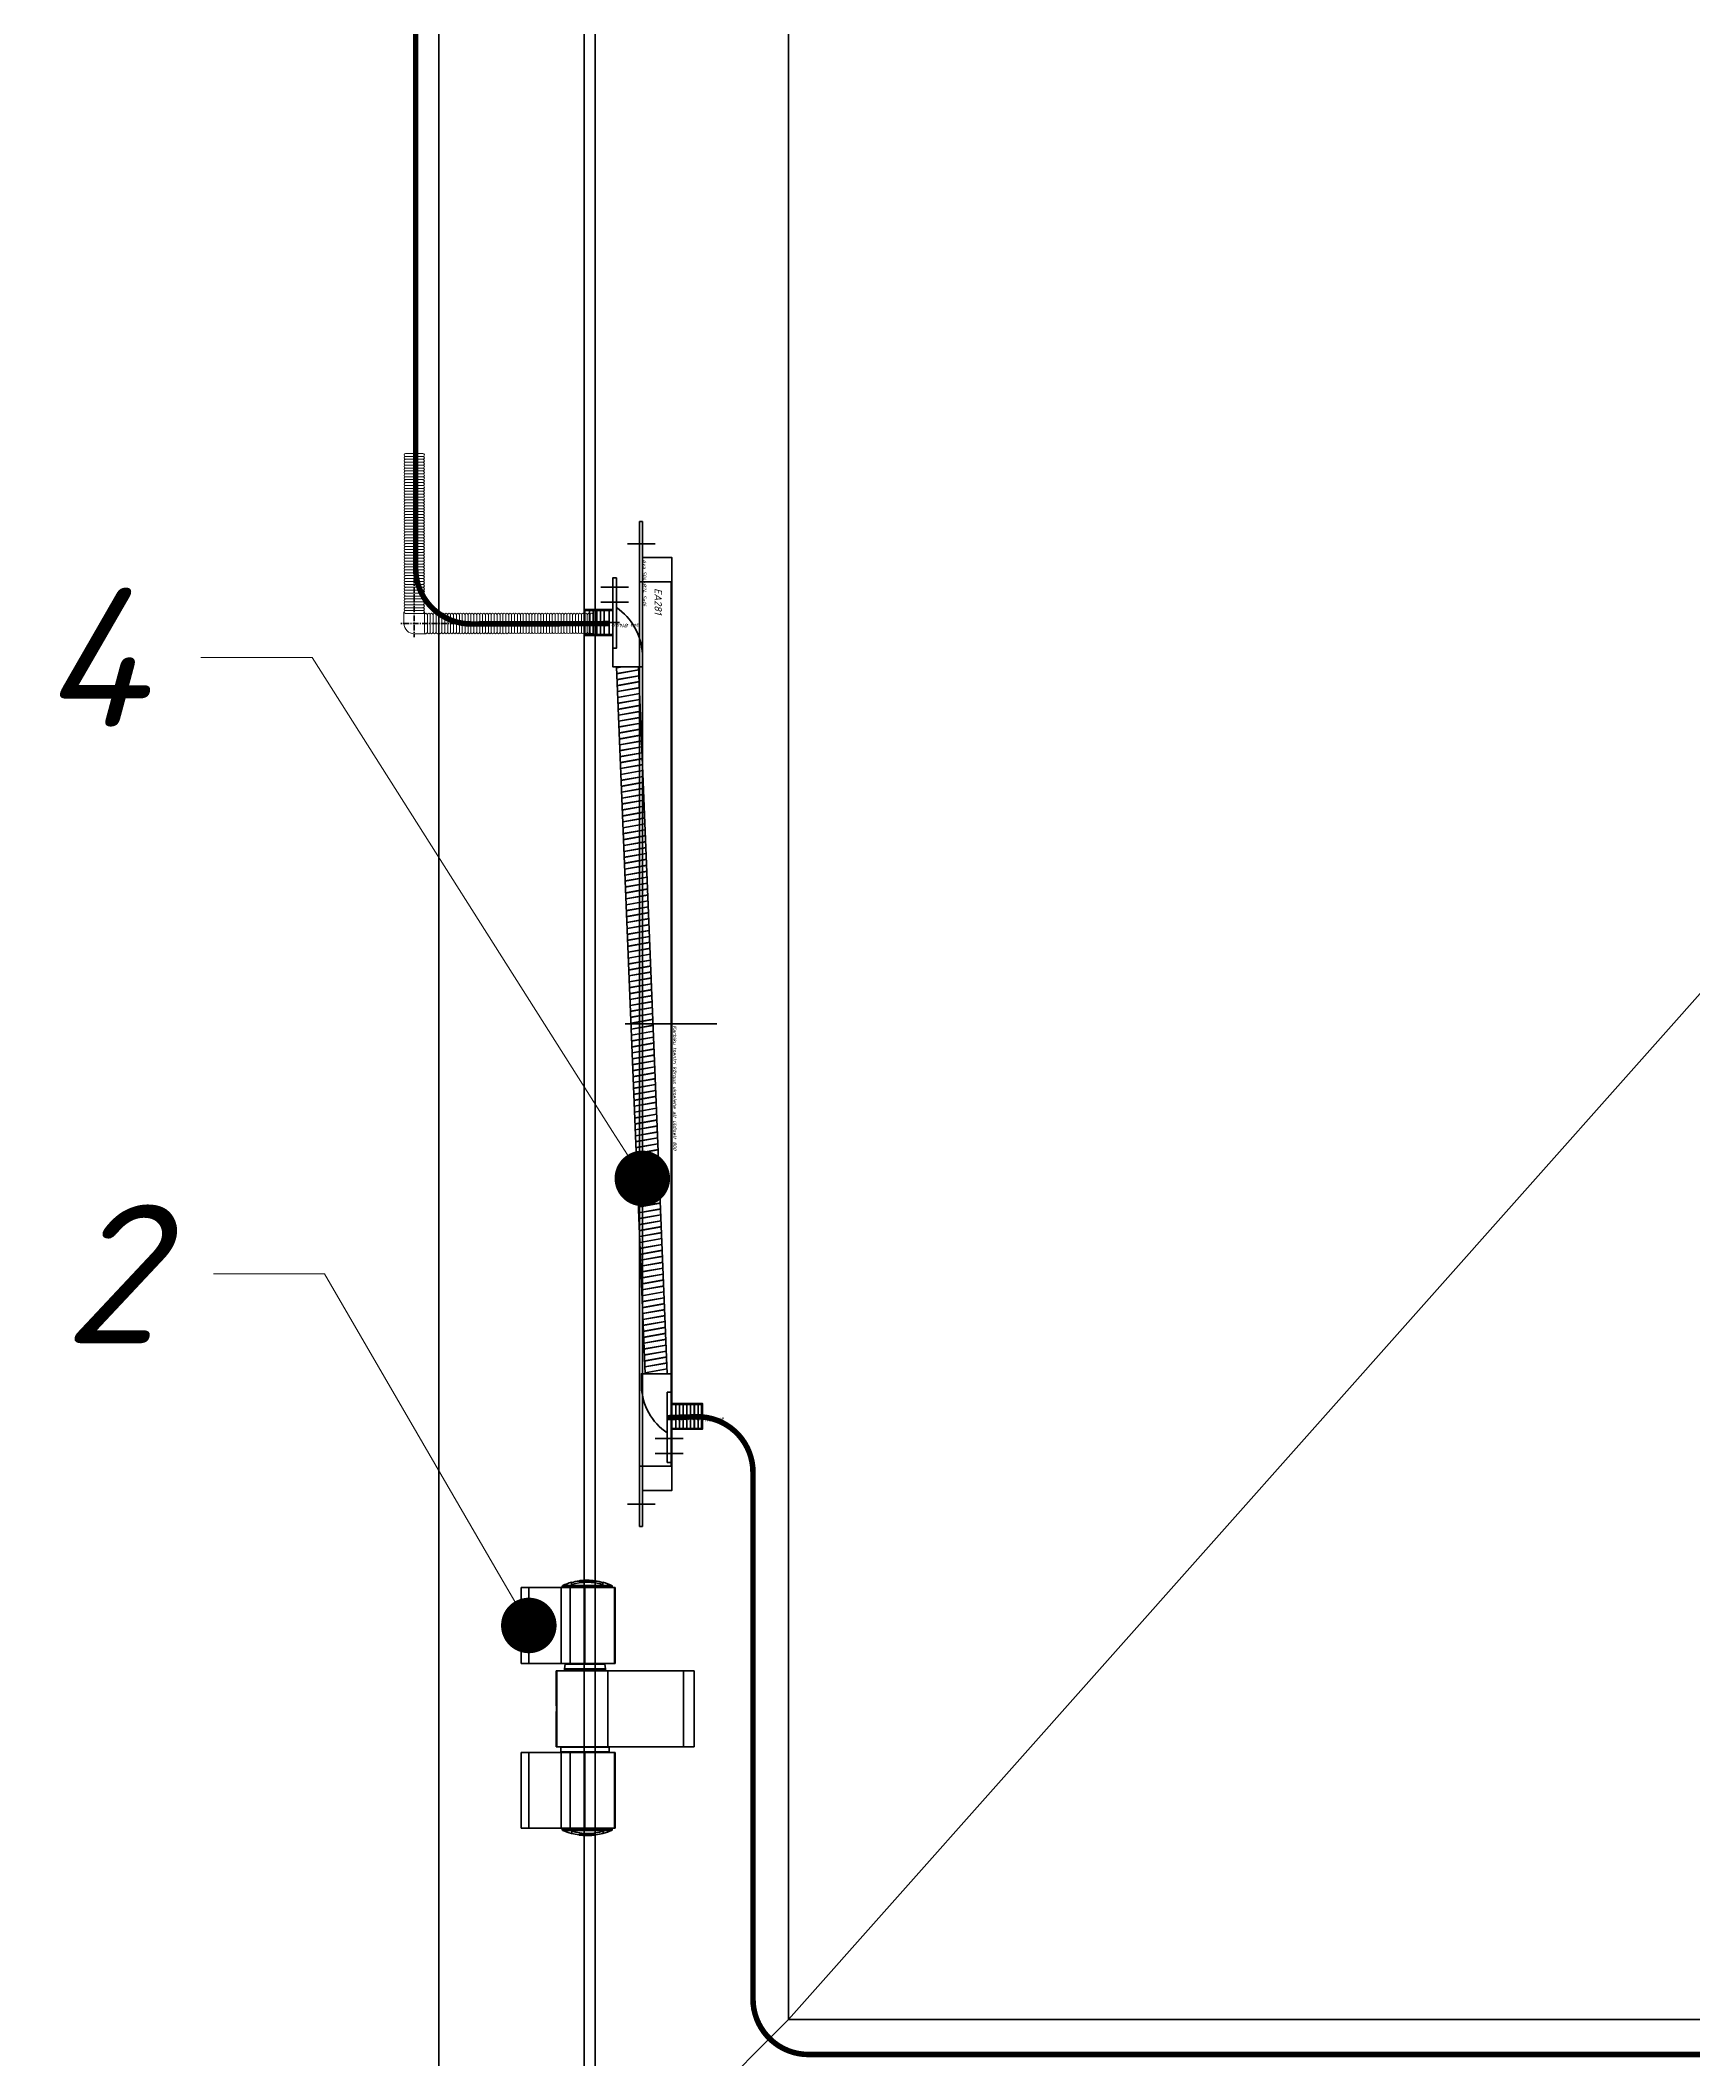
# Model space of a CAD drawing. Header units: millimetres. Extents: x -29692 to 34729, y -8412 to 43293.
# Drawn here: x -26724 to -25830, y 240 to 1332 of the extents above; entities that cross this region are included whole.
import ezdxf
from ezdxf import colors
from ezdxf.entities.mleader import LeaderData, LeaderLine
from ezdxf.math import Vec2, Vec3

# ---------------------------------------------------------------- set-up
doc = ezdxf.new("R2010")
doc.units = ezdxf.units.MM
for name, pattern in [('CENTER', [50.8, 31.75, -6.35, 6.35, -6.35]), ('HIDDEN', [9.525, 6.35, -3.175]), ('OGLT6', [2, 0.5, -0.5, 0.5, -0.5])]:
    doc.linetypes.add(name, pattern=pattern)
doc.layers.get('Defpoints').update_dxf_attribs({"color": 4, "lineweight": 35})
doc.layers.add('20 Sulused', color=40, linetype='HIDDEN')
doc.layers.add('_0_001_Профили', color=150, linetype='Continuous', lineweight=35)
doc.layers.add('_0_004_Текст_01', color=7, linetype='Continuous', lineweight=18)
doc.layers.add('Defpoints_2', color=4, linetype='Continuous', lineweight=35, plot=False)
doc.styles.add('_DZ_2.0', font='isocpeui.ttf', dxfattribs={"height": 2})
doc.styles.add('_DZ_2.5', font='isocpeui.ttf', dxfattribs={"height": 2.5})
doc.styles.add('_DZ_4', font='isocpeui.ttf', dxfattribs={"height": 4})

# ---------------------------------------------------------------- blocks, each defined once
blk = doc.blocks.new('_Dot')
at = {"color": 0, "linetype": 'ByBlock', "lineweight": -2}
blk.add_line((-0.5, 0), (-1, 0), dxfattribs=at)
at = {"color": 0, "linetype": 'ByBlock', "const_width": 0.5}
blk.add_lwpolyline([(-0.25, 0, 1), (0.25, 0, 1)], format="xyb", close=True, dxfattribs=at)
blk = doc.blocks.new('Door Templet')
at = {"layer": 'Defpoints', "linetype": 'Continuous'}
for p, q in [((0, 2165), (0, 0)), ((78.5, 2086.5), (78.5, 0)), ((84.5, 2080.5), (84.5, 9.5)), ((189, 1976), (189, 114)), ((189, 114), (1016, 1045)), ((71.709315, 350.305283), (71.709315, 349.131707)), ((75.835208, 351.061466), (75.835208, 350.946248)), ((75.837219, 350.946248), (75.835307, 350.94455)), ((75.835307, 350.94455), (75.884513, 350.911079)), ((75.84513, 351.042958), (75.943904, 351.123256)), ((75.93235, 351.008116), (75.84513, 351.042958)), ((75.884513, 350.911079), (76.249962, 350.855169)), ((76.109454, 350.977341), (75.93235, 351.008116)), ((75.943904, 351.123256), (76.124909, 351.165472)), ((76.376117, 350.951217), (76.109454, 350.977341)), ((76.124909, 351.165472), (76.381247, 351.208606)), ((76.249962, 350.855169), (76.55475, 350.834274)), ((76.730962, 350.930306), (76.376117, 350.951217)), ((76.381247, 351.208606), (76.727326, 351.24944)), ((76.55475, 350.834274), (77.370372, 350.807679)), ((76.727326, 351.24944), (76.743048, 351.25095)), ((77.170373, 350.915139), (76.730962, 350.930306)), ((77.687106, 350.90617), (77.170373, 350.915139)), ((77.370372, 350.807679), (77.890065, 350.801887)), ((77.59949, 351.241934), (77.601083, 351.262404)), ((77.646273, 351.222947), (77.59949, 351.241934)), ((77.601083, 351.262404), (77.65074, 351.283843)), ((77.741187, 351.205822), (77.646273, 351.222947)), ((77.65074, 351.283843), (77.889998, 351.32775)), ((78.269045, 350.90371), (77.687106, 350.90617)), ((77.883642, 351.190935), (77.741187, 351.205822)), ((78.072337, 351.178665), (77.883642, 351.190935)), ((77.889998, 351.32775), (78.074096, 351.348955)), ((77.890065, 350.801887), (78.449222, 350.801626)), ((78.069254, 351.202702), (77.923186, 351.188363)), ((78.301631, 351.219871), (78.069254, 351.202702)), ((78.304738, 351.169388), (78.072337, 351.178665)), ((78.074096, 351.348955), (78.547615, 351.386741)), ((78.898698, 350.907864), (78.269045, 350.90371)), ((78.573489, 351.234995), (78.301631, 351.219871)), ((78.576502, 351.16345), (78.304738, 351.169388)), ((78.449222, 350.801626), (78.986937, 350.805993)), ((78.547615, 351.386741), (78.839143, 351.402922)), ((78.878062, 351.247359), (78.573489, 351.234995)), ((78.880997, 351.161127), (78.576502, 351.16345)), ((78.839143, 351.402922), (79.18166, 351.417014)), ((79.206193, 351.256354), (78.878062, 351.247359)), ((79.209174, 351.162581), (78.880997, 351.161127)), ((79.546568, 350.918331), (78.898698, 350.907864)), ((78.986937, 350.805993), (79.546568, 350.81473)), ((79.18166, 351.417014), (79.546568, 351.426951)), ((79.546568, 351.261654), (79.206193, 351.256354)), ((79.546568, 351.167749), (79.209174, 351.162581)), ((79.546568, 351.261654), (79.546568, 351.426951)), ((79.546568, 351.261654), (80.334716, 351.263995)), ((79.546568, 350.81473), (79.546568, 350.918331)), ((79.546568, 350.81473), (80.824375, 350.809838)), ((80.334716, 351.263995), (81.124009, 351.256308)), ((80.824375, 350.809838), (81.462661, 350.796172)), ((81.124009, 351.256308), (81.913113, 351.234068)), ((81.462661, 350.796172), (82.100206, 350.76904)), ((81.913113, 351.234068), (82.701335, 351.194137)), ((82.100206, 350.76904), (82.721831, 350.726669)), ((82.701335, 351.194137), (83.487982, 351.133374)), ((82.721831, 350.726669), (83.342749, 350.67146)), ((83.342749, 350.67146), (84.583406, 350.539649)), ((83.487982, 351.133374), (84.583406, 351.016958)), ((84.583406, 351.140815), (84.583406, 351.137991)), ((84.583406, 351.016958), (84.583406, 351.137991)), ((84.583406, 350.876443), (84.583406, 350.624733)), ((84.583406, 350.539649), (84.583406, 350.624733)), ((88.709315, 349.131707), (88.709315, 350.305283)), ((44.509746, 306.5), (44.509746, 347.5)), ((44.538021, 347.5), (44.509746, 347.5)), ((44.538021, 347.5), (44.538021, 306.5)), ((44.538021, 347.5), (48.624907, 347.5)), ((48.624907, 347.5), (48.624907, 306.5)), ((48.624907, 347.5), (48.655016, 347.5)), ((48.655016, 306.5), (48.655016, 347.5)), ((48.655016, 347.5), (66.082204, 347.5)), ((66.082204, 347.5), (66.082204, 306.5)), ((66.082204, 347.5), (71.076708, 347.5)), ((66.709315, 348.176892), (66.709315, 347.5)), ((80.209315, 348.176892), (66.709315, 348.176892)), ((80.209315, 348.633773), (67.00619, 348.633773)), ((71.076708, 347.5), (71.076708, 306.5)), ((71.076708, 347.5), (79.009805, 347.5)), ((82.709315, 348.1), (77.709315, 348.1)), ((77.709315, 348.1), (77.709315, 347.5)), ((79.009805, 347.5), (79.009805, 306.5)), ((79.009805, 347.5), (81.285964, 347.5)), ((93.41244, 348.633773), (80.209315, 348.633773)), ((93.709315, 348.176892), (80.209315, 348.176892)), ((81.285964, 347.5), (83.525303, 347.5)), ((82.709315, 348.1), (82.709315, 347.5)), ((83.525303, 347.5), (85.673319, 347.5)), ((85.673319, 347.5), (87.681808, 347.5)), ((87.681808, 347.5), (89.513109, 347.5)), ((89.513109, 347.5), (91.130875, 347.5)), ((91.130875, 347.5), (92.431882, 347.5)), ((92.431882, 347.5), (93.490725, 347.5)), ((93.490725, 347.5), (94.284699, 347.5)), ((93.709315, 347.5), (93.709315, 348.176892)), ((94.284699, 347.5), (94.80027, 347.5)), ((94.80027, 347.5), (95.028172, 347.5)), ((95.028172, 306.5), (95.028172, 347.5)), ((95.028322, 306.5), (95.028322, 347.5)), ((95.086525, 347.5), (95.10798, 347.5)), ((95.10798, 347.5), (95.10798, 306.5)), ((95.10798, 347.5), (95.307963, 347.5)), ((95.307963, 347.5), (95.307963, 306.5)), ((44.538021, 306.5), (44.509746, 306.5)), ((44.538021, 306.5), (48.624907, 306.5)), ((48.624907, 306.5), (48.655016, 306.5)), ((66.082204, 306.5), (48.655016, 306.5)), ((66.082204, 306.5), (71.076708, 306.5)), ((68.231849, 306.043578), (68.011218, 303.521747)), ((89.786781, 306.043578), (68.231849, 306.043578)), ((71.076708, 306.5), (79.009805, 306.5)), ((79.009805, 306.5), (81.285964, 306.5)), ((81.285964, 306.5), (83.525303, 306.5)), ((83.525303, 306.5), (85.673319, 306.5)), ((85.673319, 306.5), (87.681808, 306.5)), ((87.681808, 306.5), (89.513109, 306.5)), ((89.513109, 306.5), (91.130875, 306.5)), ((90.007412, 303.521747), (89.786781, 306.043578)), ((91.130875, 306.5), (92.431882, 306.5)), ((92.431882, 306.5), (93.490725, 306.5)), ((93.490725, 306.5), (94.284699, 306.5)), ((94.284699, 306.5), (94.80027, 306.5)), ((94.80027, 306.5), (95.028172, 306.5)), ((95.086525, 306.5), (95.10798, 306.5)), ((95.10798, 306.5), (95.307963, 306.5)), ((63.383385, 302.5), (63.383385, 284.33599)), ((63.583385, 302.5), (63.383385, 302.5)), ((63.583385, 284.44949), (63.583385, 302.5)), ((63.707931, 302.5), (63.583385, 302.5)), ((63.707931, 302.5), (63.707931, 261.5)), ((63.707931, 302.5), (78.5, 302.5)), ((90.007412, 303.521747), (68.011218, 303.521747)), ((68.01339, 303.414465), (68.130859, 302.5)), ((90.00524, 303.414465), (68.01339, 303.414465)), ((78.5, 261.5), (78.5, 302.5)), ((78.5, 302.5), (91.377474, 302.5)), ((89.887771, 302.5), (90.00524, 303.414465)), ((91.377474, 261.5), (91.377474, 302.5)), ((132.207653, 302.5), (91.377474, 302.5)), ((132.207653, 261.5), (132.207653, 302.5)), ((138.008929, 302.5), (132.207653, 302.5)), ((138.008929, 261.5), (138.008929, 302.5)), ((63.38491, 284.321187), (63.393224, 284.373992)), ((63.489401, 283.707297), (63.38491, 284.321187)), ((63.393224, 284.373992), (63.409187, 284.395224)), ((63.409187, 284.395224), (63.433728, 284.413951)), ((63.433728, 284.413951), (63.493645, 284.438522)), ((63.537417, 283.33523), (63.489401, 283.707297)), ((63.493645, 284.438522), (63.558297, 284.448683)), ((63.558297, 284.448683), (63.583385, 284.44949)), ((63.583385, 284.44949), (63.707931, 284.44949)), ((63.383385, 279.663338), (63.383385, 261.5)), ((63.383386, 279.663036), (63.38491, 279.678813)), ((63.395202, 279.622643), (63.383386, 279.663036)), ((63.38491, 279.678813), (63.490596, 280.300974)), ((63.425653, 279.591374), (63.395202, 279.622643)), ((63.469081, 279.569155), (63.425653, 279.591374)), ((63.522772, 279.555333), (63.469081, 279.569155)), ((63.490596, 280.300974), (63.539911, 280.687043)), ((63.583385, 279.55051), (63.522772, 279.555333)), ((63.577314, 282.920346), (63.537417, 283.33523)), ((63.539911, 280.687043), (63.580271, 281.118125)), ((63.6035, 282.481646), (63.577314, 282.920346)), ((63.580271, 281.118125), (63.605477, 281.569459)), ((63.707931, 279.55051), (63.583385, 279.55051)), ((63.583385, 261.5), (63.583385, 279.55051)), ((63.613429, 282.031376), (63.6035, 282.481646)), ((63.605477, 281.569459), (63.613429, 282.031376)), ((44.509746, 217.404563), (44.509746, 258.404563)), ((44.538021, 258.404563), (44.509746, 258.404563)), ((44.538021, 258.404563), (44.538021, 217.404563)), ((44.538021, 258.404563), (48.624907, 258.404563)), ((48.624907, 258.404563), (48.624907, 217.404563)), ((48.624907, 258.404563), (48.655016, 258.404563)), ((48.655016, 217.404563), (48.655016, 258.404563)), ((48.655016, 258.404563), (66.082204, 258.404563)), ((63.583385, 261.5), (63.383385, 261.5)), ((63.707931, 261.5), (63.583385, 261.5)), ((63.707931, 261.5), (78.5, 261.5)), ((65.934315, 261.2), (65.934315, 258.7)), ((92.084315, 261.2), (65.934315, 261.2)), ((65.934315, 258.7), (92.084315, 258.7)), ((66.082204, 258.404563), (66.082204, 217.404563)), ((66.082204, 258.404563), (71.076708, 258.404563)), ((66.134315, 261.4), (91.252662, 261.4)), ((78.943853, 258.5), (66.134315, 258.5)), ((67.135498, 261.5), (67.035498, 261.4)), ((67.644634, 261.4), (67.749794, 261.5)), ((68.168022, 261.5), (68.062954, 261.4)), ((70.208406, 261.5), (70.209315, 261.4)), ((70.886497, 261.5), (70.888568, 261.4)), ((71.076708, 258.404563), (71.076708, 217.404563)), ((71.076708, 258.404563), (79.009805, 258.404563)), ((72.487988, 261.417172), (71.709967, 261.417221)), ((71.709967, 261.4), (71.709967, 261.417221)), ((73.360143, 261.417144), (72.487988, 261.417172)), ((73.009315, 258.5), (73.009315, 258.404563)), ((74.995541, 261.417157), (73.360143, 261.417144)), ((75.861258, 261.417172), (74.995541, 261.417157)), ((77.047987, 261.417229), (75.861258, 261.417172)), ((78.302988, 261.417365), (77.047987, 261.417229)), ((79.009255, 261.417173), (78.302988, 261.417365)), ((78.5, 261.5), (91.283795, 261.5)), ((79.009315, 261.417173), (79.009255, 261.417173)), ((79.009315, 261.4), (79.009315, 261.417173)), ((79.009375, 261.417173), (79.009315, 261.417173)), ((79.980005, 261.417281), (79.009375, 261.417173)), ((79.009805, 258.404563), (79.009805, 217.404563)), ((79.009805, 258.404563), (81.285964, 258.404563)), ((80.927742, 261.417092), (79.980005, 261.417281)), ((82.032889, 261.417118), (80.927742, 261.417092)), ((81.285964, 258.404563), (83.525303, 258.404563)), ((83.064747, 261.417157), (82.032889, 261.417118)), ((84.69393, 261.417144), (83.064747, 261.417157)), ((83.525303, 258.404563), (85.673319, 258.404563)), ((85.546725, 261.417167), (84.69393, 261.417144)), ((85.009315, 258.404563), (85.009315, 258.5)), ((86.308663, 261.41722), (85.546725, 261.417167)), ((85.673319, 258.404563), (87.681808, 258.404563)), ((86.308663, 261.41722), (86.308663, 261.4)), ((87.681808, 258.404563), (89.513109, 258.404563)), ((89.513109, 258.404563), (91.130875, 258.404563)), ((91.130875, 258.404563), (92.431882, 258.404563)), ((91.283795, 261.5), (91.377474, 261.5)), ((91.467337, 261.4), (91.884315, 261.4)), ((132.207653, 261.5), (91.493146, 261.5)), ((92.084315, 258.7), (92.084315, 261.2)), ((92.431882, 258.404563), (93.490725, 258.404563)), ((93.490725, 258.404563), (94.284699, 258.404563)), ((94.284699, 258.404563), (94.80027, 258.404563)), ((94.80027, 258.404563), (95.028172, 258.404563)), ((95.028172, 217.404563), (95.028172, 258.404563)), ((95.028322, 217.404563), (95.028322, 258.404563)), ((95.086525, 258.404563), (95.10798, 258.404563)), ((95.10798, 258.404563), (95.10798, 217.404563)), ((95.10798, 258.404563), (95.307963, 258.404563)), ((95.307963, 258.404563), (95.307963, 217.404563)), ((138.008929, 261.5), (132.207653, 261.5)), ((44.538021, 217.404563), (44.509746, 217.404563)), ((44.538021, 217.404563), (48.624907, 217.404563)), ((48.624907, 217.404563), (48.655016, 217.404563)), ((66.082204, 217.404563), (48.655016, 217.404563)), ((66.082204, 217.404563), (71.076708, 217.404563)), ((66.709315, 217.404563), (66.709315, 216.727671)), ((66.709315, 216.727671), (80.66254, 216.727671)), ((67.00619, 216.27079), (80.652573, 216.27079)), ((71.076708, 217.404563), (79.009805, 217.404563)), ((71.714107, 214.599279), (71.704521, 214.600579)), ((71.786294, 214.673061), (71.714107, 214.599279)), ((71.858142, 214.894058), (71.786294, 214.673061)), ((71.929312, 215.261232), (71.858142, 214.894058)), ((71.99947, 215.772855), (71.929312, 215.261232)), ((75.739438, 213.897001), (75.748042, 213.874645)), ((75.748042, 213.874645), (75.773993, 213.819685)), ((75.773993, 213.819685), (75.799981, 213.783341)), ((75.799981, 213.783341), (75.82599, 213.765633)), ((75.82599, 213.765633), (75.852007, 213.766571)), ((75.83381, 213.885228), (75.832714, 213.886546)), ((75.842906, 213.882131), (75.83381, 213.885228)), ((75.852007, 213.887605), (75.842906, 213.882131)), ((76.946814, 213.771189), (75.852007, 213.887605)), ((75.852007, 213.887605), (75.852007, 213.766571)), ((76.005807, 214.247942), (75.97594, 214.128828)), ((75.97594, 214.128828), (75.97594, 214.028119)), ((76.03047, 214.364914), (76.005807, 214.247942)), ((77.270429, 214.233102), (76.03047, 214.364914)), ((76.03047, 214.364914), (76.03047, 214.27983)), ((77.733018, 213.710426), (76.946814, 213.771189)), ((77.890997, 214.177894), (77.270429, 214.233102)), ((78.520796, 213.670495), (77.733018, 213.710426)), ((78.512271, 214.135523), (77.890997, 214.177894)), ((78.15611, 216.804563), (78.15611, 217.404563)), ((78.15611, 216.804563), (83.153291, 216.804563)), ((79.149456, 214.108391), (78.512271, 214.135523)), ((79.309456, 213.648255), (78.520796, 213.670495)), ((79.009805, 217.404563), (81.285964, 217.404563)), ((79.787382, 214.094724), (79.149456, 214.108391)), ((80.098304, 213.640568), (79.309456, 213.648255)), ((81.06447, 214.089832), (79.787382, 214.094724)), ((80.886008, 213.642908), (80.098304, 213.640568)), ((80.652573, 216.27079), (93.41244, 216.27079)), ((80.66254, 216.727671), (93.709315, 216.727671)), ((80.886008, 213.642908), (81.22714, 213.648209)), ((80.886008, 213.642908), (80.886008, 213.477611)), ((81.251802, 213.487549), (80.886008, 213.477611)), ((81.009939, 213.736813), (81.34621, 213.741981)), ((81.622453, 214.09857), (81.06447, 214.089832)), ((81.06447, 214.089832), (81.06447, 213.986231)), ((81.06447, 213.986231), (81.710186, 213.996699)), ((81.22714, 213.648209), (81.557883, 213.657204)), ((81.597244, 213.501641), (81.251802, 213.487549)), ((81.285964, 217.404563), (83.525303, 217.404563)), ((81.34621, 213.741981), (81.671423, 213.743435)), ((81.557883, 213.657204), (81.866783, 213.669568)), ((81.893123, 213.517821), (81.597244, 213.501641)), ((82.155988, 214.102937), (81.622453, 214.09857)), ((81.671423, 213.743435), (81.971268, 213.741113)), ((81.710186, 213.996699), (82.334153, 214.000853)), ((81.866783, 213.669568), (82.144475, 213.684692)), ((82.378925, 213.555607), (81.893123, 213.517821)), ((81.971268, 213.741113), (82.236918, 213.735175)), ((82.144475, 213.684692), (82.383942, 213.701861)), ((82.707792, 214.102676), (82.155988, 214.102937)), ((82.236918, 213.735175), (82.461998, 213.725898)), ((82.334153, 214.000853), (82.907207, 213.998393)), ((82.570817, 213.576813), (82.378925, 213.555607)), ((82.383942, 213.701861), (82.564942, 213.718897)), ((82.461998, 213.725898), (82.642429, 213.713628)), ((82.827928, 213.620719), (82.570817, 213.576813)), ((82.642429, 213.713628), (82.775924, 213.69874)), ((83.21731, 214.096884), (82.707792, 214.102676)), ((82.775924, 213.69874), (82.861412, 213.681615)), ((82.887165, 213.642159), (82.827928, 213.620719)), ((82.861412, 213.681615), (82.89851, 213.662629)), ((82.89851, 213.662629), (82.887165, 213.642159)), ((82.907207, 213.998393), (83.412318, 213.989424)), ((83.074168, 216.804563), (83.074168, 217.404563)), ((83.153291, 216.804563), (83.153291, 217.404563)), ((84.007041, 214.070289), (83.21731, 214.096884)), ((83.412318, 213.989424), (83.83789, 213.974257)), ((83.525303, 217.404563), (85.673319, 217.404563)), ((84.322581, 213.739091), (83.761752, 213.664663)), ((83.83789, 213.974257), (84.177198, 213.953346)), ((84.296236, 214.049393), (84.007041, 214.070289)), ((84.177198, 213.953346), (84.427099, 213.927222)), ((84.62689, 213.993483), (84.296236, 214.049393)), ((84.520619, 213.781307), (84.322581, 213.739091)), ((84.427099, 213.927222), (84.586633, 213.896447)), ((84.655838, 213.861604), (84.520619, 213.781307)), ((84.586633, 213.896447), (84.655838, 213.861604)), ((84.653201, 213.965171), (84.62689, 213.993483)), ((84.65907, 213.851063), (84.65907, 213.965171)), ((85.673319, 217.404563), (87.681808, 217.404563)), ((87.681808, 217.404563), (89.513109, 217.404563)), ((88.644247, 214.650704), (88.704524, 214.599279)), ((88.704524, 214.599279), (88.776711, 214.673061)), ((88.77728, 214.738713), (88.714119, 214.676796)), ((88.776711, 214.673061), (88.848559, 214.894058)), ((88.813556, 214.825955), (88.77728, 214.738713)), ((88.849719, 214.952819), (88.813556, 214.825955)), ((88.848559, 214.894058), (88.919729, 215.261232)), ((88.885106, 215.109506), (88.849719, 214.952819)), ((88.920269, 215.302915), (88.885106, 215.109506)), ((88.919729, 215.261232), (88.989887, 215.772855)), ((88.989887, 215.791067), (88.920269, 215.302915)), ((89.513109, 217.404563), (91.130875, 217.404563)), ((91.130875, 217.404563), (92.431882, 217.404563)), ((92.431882, 217.404563), (93.490725, 217.404563)), ((93.490725, 217.404563), (94.284699, 217.404563)), ((93.709315, 216.727671), (93.709315, 217.404563)), ((94.284699, 217.404563), (94.80027, 217.404563)), ((94.80027, 217.404563), (95.028172, 217.404563)), ((95.086525, 217.404563), (95.10798, 217.404563)), ((95.10798, 217.404563), (95.307963, 217.404563)), ((189, 114), (84.5, 9.5)), ((189, 114), (1016, 114))]:
    blk.add_line(p, q, dxfattribs=at)
for centre, radius, start, end in [((80.209315, 318.936509), 32.5, 105.161369, 113.969482), ((80.209315, 318.936509), 31.368774, 74.277998, 105.722002), ((79.814336, 318.764032), 32.5, 97.032638, 104.440546), ((80.209315, 318.936509), 32.5, 90, 96.123132), ((80.20932, 318.936509), 32.497201, 82.264575, 91.168579), ((80.209315, 318.936509), 32.238053, 82.201999, 91.177965), ((80.209315, 318.936509), 31.988688, 82.140828, 91.187149), ((80.209315, 318.936509), 32.5, 82.265236, 90), ((80.604294, 318.764032), 32.5, 75.558232, 82.966503), ((80.209315, 318.936509), 32.5, 66.030518, 74.838631), ((67.209315, 348.176892), 0.5, 113.969482, 180), ((93.209315, 348.176892), 0.5, 0, 66.030518), ((68.729947, 306), 0.5, 90, 175), ((89.288683, 306), 0.5, 5, 90), ((68.509315, 303.47817), 0.5, 175, 187.319919), ((89.509315, 303.47817), 0.5, 352.680081, 5), ((66.134315, 261.2), 0.2, 90, 180), ((66.134315, 258.7), 0.2, 180, 270), ((91.884315, 261.2), 0.2, 0, 90), ((91.884315, 258.7), 0.2, 270, 0), ((67.209315, 216.727671), 0.5, 180, 246.030518), ((80.209315, 245.968054), 32.5, 246.030518, 254.829875), ((79.814336, 246.14053), 32.5, 255.677285, 262.96197), ((80.494679, 245.93347), 31.334187, 254.269297, 285.730703), ((80.209315, 245.968054), 32.5, 262.260847, 276.275697), ((80.223633, 245.931696), 32.460844, 262.26024, 271.169221), ((72.416626, 214.930973), 3.672038, 345.766587, 349.78603), ((80.34757, 245.931965), 32.201964, 262.197626, 271.178613), ((80.4021, 245.932248), 31.952882, 262.136421, 271.187801), ((80.604294, 246.14053), 32.5, 277.167032, 284.45353), ((80.209315, 245.968054), 32.5, 285.170125, 293.969482), ((93.209315, 216.727671), 0.5, 293.969482, 0)]:
    blk.add_arc(centre, radius, start, end, dxfattribs=at)
blk = doc.blocks.new('Kaablikõri_∅11_8mm_1')
at = {"layer": '_0_001_Профили', "color": 9, "linetype": 'CENTER', "ltscale": 0.1}
for p, q in [((0, -4), (0, 99.3)), ((98.9, 92), (-7.5, 91.9))]:
    blk.add_line(p, q, dxfattribs=at)
at = {"layer": '_0_001_Профили', "color": 110, "lineweight": 20, "ltscale": 0.3}
for p, q in [((0, 97.4), (6.3, 97.4)), ((0, 86.4), (6.3, 86.4))]:
    blk.add_line(p, q, dxfattribs=at)
for points in [[(5.5, 96.6), (5.5, 87.1)], [(7.1, 96.6), (7.1, 87.1)], [(8.6, 96.6), (8.6, 87.1)], [(10.2, 96.6), (10.2, 87.1)], [(11.8, 96.6), (11.8, 87.1)]]:
    blk.add_lwpolyline(points, dxfattribs=at)
at = {"layer": '_0_001_Профили', "color": 110, "lineweight": 5, "ltscale": 0.3}
for points in [[(13.4, 96.6), (13.4, 87.1)], [(14.9, 96.6), (14.9, 87.1)], [(16.5, 96.6), (16.5, 87.1)], [(18.1, 96.6), (18.1, 87.1)], [(19.6, 96.6), (19.6, 87.1)], [(21.2, 96.6), (21.2, 87.1)], [(22.8, 96.6), (22.8, 87.1)], [(22.8, 96.6), (22.8, 87.1)], [(24.4, 96.6), (24.4, 87.1)], [(25.9, 96.6), (25.9, 87.1)], [(27.5, 96.6), (27.5, 87.1)], [(29.1, 96.6), (29.1, 87.1)], [(30.6, 96.6), (30.6, 87.1)], [(32.2, 96.6), (32.2, 87.1)], [(33.8, 96.6), (33.8, 87.1)], [(35.4, 96.6), (35.4, 87.1)], [(36.9, 96.6), (36.9, 87.1)], [(38.5, 96.6), (38.5, 87.1)], [(40.1, 96.6), (40.1, 87.1)], [(41.6, 96.6), (41.6, 87.1)], [(43.2, 96.6), (43.2, 87.1)], [(44.8, 96.6), (44.8, 87.1)], [(46.4, 96.6), (46.4, 87.1)], [(47.9, 96.6), (47.9, 87.1)], [(49.5, 96.6), (49.5, 87.1)], [(51.1, 96.6), (51.1, 87.1)], [(52.6, 96.5), (52.6, 87.1)], [(54.2, 96.5), (54.2, 87.1)], [(55.8, 96.5), (55.8, 87.1)], [(57.4, 96.5), (57.4, 87.1)], [(58.9, 96.5), (58.9, 87.1)], [(60.5, 96.5), (60.5, 87.1)], [(62.1, 96.5), (62.1, 87.1)], [(63.6, 96.5), (63.6, 87.1)], [(65.2, 96.5), (65.2, 87.1)], [(66.8, 96.5), (66.8, 87.1)], [(68.4, 96.5), (68.4, 87.1)], [(68.4, 96.5), (68.4, 87.1)], [(69.9, 96.5), (69.9, 87.1)], [(71.5, 96.5), (71.5, 87.1)], [(73.1, 96.5), (73.1, 87.1)], [(74.6, 96.5), (74.6, 87.1)], [(76.2, 96.5), (76.2, 87.1)], [(77.8, 96.5), (77.8, 87.1)], [(79.4, 96.5), (79.4, 87.1)], [(80.9, 96.5), (80.9, 87.1)], [(82.5, 96.5), (82.5, 87.1)], [(84.1, 96.5), (84.1, 87.1)], [(85.6, 96.5), (85.6, 87.1)], [(87.2, 96.5), (87.2, 87.1)], [(88.8, 96.5), (88.8, 87.1)], [(90.4, 96.5), (90.4, 87.1)], [(91.9, 96.5), (91.9, 87.1)], [(93.5, 96.5), (93.5, 87.1)], [(95.1, 96.5), (95.1, 87.1)], [(96.6, 96.5), (96.6, 87.1)], [(4.7, 86.4), (-4.7, 86.4)], [(4.7, 84.9), (-4.7, 84.9)], [(4.7, 83.3), (-4.7, 83.3)], [(4.7, 81.7), (-4.7, 81.7)], [(4.7, 80.1), (-4.7, 80.1)], [(4.7, 78.6), (-4.7, 78.6)], [(4.7, 77), (-4.7, 77)], [(4.7, 75.4), (-4.7, 75.4)], [(4.7, 73.9), (-4.7, 73.9)], [(4.7, 72.3), (-4.7, 72.3)], [(4.7, 70.7), (-4.7, 70.7)], [(4.7, 69.1), (-4.7, 69.1)], [(4.7, 67.6), (-4.7, 67.6)], [(4.7, 66), (-4.7, 66)], [(4.7, 64.4), (-4.7, 64.4)], [(4.7, 62.9), (-4.7, 62.9)], [(4.7, 61.3), (-4.7, 61.3)], [(4.7, 59.7), (-4.7, 59.7)], [(4.7, 58.1), (-4.7, 58.1)], [(4.7, 56.6), (-4.7, 56.6)], [(4.7, 55), (-4.7, 55)], [(4.7, 53.4), (-4.7, 53.4)], [(4.7, 51.9), (-4.7, 51.9)], [(4.7, 50.3), (-4.7, 50.3)], [(4.7, 48.7), (-4.7, 48.7)], [(4.7, 47.1), (-4.7, 47.1)], [(4.7, 45.6), (-4.7, 45.6)], [(4.7, 44), (-4.7, 44)], [(4.7, 42.4), (-4.7, 42.4)], [(4.7, 40.9), (-4.7, 40.9)], [(4.7, 39.3), (-4.7, 39.3)], [(4.7, 37.7), (-4.7, 37.7)], [(4.7, 36.1), (-4.7, 36.1)], [(4.7, 34.6), (-4.7, 34.6)], [(4.7, 33), (-4.7, 33)], [(4.7, 31.4), (-4.7, 31.4)], [(4.7, 29.9), (-4.7, 29.9)], [(4.7, 28.3), (-4.7, 28.3)], [(4.7, 28.3), (-4.7, 28.3)], [(4.7, 26.7), (-4.7, 26.7)], [(4.7, 25.1), (-4.7, 25.1)], [(4.7, 23.6), (-4.7, 23.6)], [(4.7, 22), (-4.7, 22)], [(4.7, 20.4), (-4.7, 20.4)], [(4.7, 18.9), (-4.7, 18.9)], [(4.7, 17.3), (-4.7, 17.3)], [(4.7, 15.7), (-4.7, 15.7)], [(4.7, 14.1), (-4.7, 14.1)], [(4.7, 12.6), (-4.7, 12.6)], [(4.7, 11), (-4.7, 11)], [(4.7, 9.4), (-4.7, 9.4)], [(4.7, 7.9), (-4.7, 7.9)], [(4.7, 6.3), (-4.7, 6.3)], [(4.7, 4.7), (-4.7, 4.7)], [(4.7, 3.1), (-4.7, 3.1)], [(4.7, 1.6), (-4.7, 1.6)], [(4.7, 0), (-4.7, 0)]]:
    blk.add_lwpolyline(points, dxfattribs=at)
at = {"layer": '_0_001_Профили', "color": 110, "lineweight": 20, "ltscale": 0.3}
for centre, radius, start, end in [((0, 91.9), 5.5, 90, 180), ((221.7, 88.4), 227.3, 179.1301, 180.6874), ((6.3, 96.6), 0.786, 0, 180), ((0, 91.9), 5.5, 360, 0.3592), ((-1188.4, 86.9), 1193.9, 359.943, 0.2395), ((7.9, 96.6), 0.786, 0, 180), ((9.4, 96.6), 0.786, 0, 180), ((11, 96.6), 0.786, 0, 180), ((0, 91.9), 5.5, 260.6231, 279.3769), ((4.7, 85.6), 0.786, 270, 90), ((6.3, 87.1), 0.786, 180, 0), ((7.9, 87.1), 0.786, 180, 0), ((9.4, 87.1), 0.786, 180, 0), ((11, 87.1), 0.786, 180, 0)]:
    blk.add_arc(centre, radius, start, end, dxfattribs=at)
at = {"layer": '_0_001_Профили', "color": 110, "lineweight": 5, "ltscale": 0.3}
for centre, start, end in [((12.6, 96.6), 0, 180), ((14.1, 96.6), 0, 180), ((15.7, 96.6), 0, 180), ((17.3, 96.6), 0, 180), ((18.9, 96.6), 0, 180), ((20.4, 96.6), 0, 180), ((22, 96.6), 0, 180), ((23.6, 96.6), 0, 180), ((25.1, 96.6), 0, 180), ((26.7, 96.6), 0, 180), ((28.3, 96.6), 0, 180), ((29.9, 96.6), 0, 180), ((31.4, 96.6), 0, 180), ((33, 96.6), 0, 180), ((34.6, 96.6), 0, 180), ((36.1, 96.6), 0, 180), ((37.7, 96.6), 0, 180), ((39.3, 96.6), 0, 180), ((40.9, 96.6), 0, 180), ((42.4, 96.6), 0, 180), ((44, 96.6), 0, 180), ((45.6, 96.6), 0, 180), ((47.1, 96.6), 0, 180), ((48.7, 96.6), 0, 180), ((50.3, 96.6), 0, 180), ((51.9, 96.5), 0, 180), ((53.4, 96.5), 0, 180), ((55, 96.5), 0, 180), ((56.6, 96.5), 0, 180), ((58.1, 96.5), 0, 180), ((59.7, 96.5), 0, 180), ((61.3, 96.5), 0, 180), ((62.9, 96.5), 0, 180), ((64.4, 96.5), 0, 180), ((66, 96.5), 0, 180), ((67.6, 96.5), 0, 180), ((69.1, 96.5), 0, 180), ((70.7, 96.5), 0, 180), ((72.3, 96.5), 0, 180), ((73.9, 96.5), 0, 180), ((75.4, 96.5), 0, 180), ((77, 96.5), 0, 180), ((78.6, 96.5), 0, 180), ((80.1, 96.5), 0, 180), ((81.7, 96.5), 0, 180), ((83.3, 96.5), 0, 180), ((84.9, 96.5), 0, 180), ((86.4, 96.5), 0, 180), ((88, 96.5), 0, 180), ((89.6, 96.5), 0, 180), ((91.1, 96.5), 0, 180), ((92.7, 96.5), 0, 180), ((94.3, 96.5), 0, 180), ((95.9, 96.5), 0, 180), ((-4.7, 85.6), 90, 270), ((-4.7, 84.1), 90, 270), ((-4.7, 82.5), 90, 270), ((-4.7, 80.9), 90, 270), ((-4.7, 79.4), 90, 270), ((-4.7, 77.8), 90, 270), ((-4.7, 76.2), 90, 270), ((4.7, 84.1), 270, 90), ((4.7, 82.5), 270, 90), ((4.7, 80.9), 270, 90), ((4.7, 79.4), 270, 90), ((4.7, 77.8), 270, 90), ((4.7, 76.2), 270, 90), ((12.6, 87.1), 180, 0), ((14.1, 87.1), 180, 0), ((15.7, 87.1), 180, 0), ((17.3, 87.1), 180, 0), ((18.9, 87.1), 180, 0), ((20.4, 87.1), 180, 0), ((22, 87.1), 180, 0), ((23.6, 87.1), 180, 0), ((25.1, 87.1), 180, 0), ((26.7, 87.1), 180, 0), ((28.3, 87.1), 180, 0), ((29.9, 87.1), 180, 0), ((31.4, 87.1), 180, 0), ((33, 87.1), 180, 0), ((34.6, 87.1), 180, 0), ((36.1, 87.1), 180, 0), ((37.7, 87.1), 180, 0), ((39.3, 87.1), 180, 0), ((40.9, 87.1), 180, 0), ((42.4, 87.1), 180, 0), ((44, 87.1), 180, 0), ((45.6, 87.1), 180, 0), ((47.1, 87.1), 180, 0), ((48.7, 87.1), 180, 0), ((50.3, 87.1), 180, 0), ((51.9, 87.1), 180, 0), ((53.4, 87.1), 180, 0), ((55, 87.1), 180, 0), ((56.6, 87.1), 180, 0), ((58.1, 87.1), 180, 0), ((59.7, 87.1), 180, 0), ((61.3, 87.1), 180, 0), ((62.9, 87.1), 180, 0), ((64.4, 87.1), 180, 0), ((66, 87.1), 180, 0), ((67.6, 87.1), 180, 0), ((69.1, 87.1), 180, 0), ((70.7, 87.1), 180, 0), ((72.3, 87.1), 180, 0), ((73.9, 87.1), 180, 0), ((75.4, 87.1), 180, 0), ((77, 87.1), 180, 0), ((78.6, 87.1), 180, 0), ((80.1, 87.1), 180, 0), ((81.7, 87.1), 180, 0), ((83.3, 87.1), 180, 0), ((84.9, 87.1), 180, 0), ((86.4, 87.1), 180, 0), ((88, 87.1), 180, 0), ((89.6, 87.1), 180, 0), ((91.1, 87.1), 180, 0), ((92.7, 87.1), 180, 0), ((94.3, 87.1), 180, 0), ((95.9, 87.1), 180, 0), ((-4.7, 74.6), 90, 270), ((-4.7, 73.1), 90, 270), ((-4.7, 71.5), 90, 270), ((-4.7, 69.9), 90, 270), ((-4.7, 68.4), 90, 270), ((-4.7, 66.8), 90, 270), ((-4.7, 65.2), 90, 270), ((4.7, 74.6), 270, 90), ((4.7, 73.1), 270, 90), ((4.7, 71.5), 270, 90), ((4.7, 69.9), 270, 90), ((4.7, 68.4), 270, 90), ((4.7, 66.8), 270, 90), ((4.7, 65.2), 270, 90), ((-4.7, 63.6), 90, 270), ((-4.7, 62.1), 90, 270), ((-4.7, 60.5), 90, 270), ((-4.7, 58.9), 90, 270), ((-4.7, 57.4), 90, 270), ((-4.7, 55.8), 90, 270), ((-4.7, 54.2), 90, 270), ((4.7, 63.6), 270, 90), ((4.7, 62.1), 270, 90), ((4.7, 60.5), 270, 90), ((4.7, 58.9), 270, 90), ((4.7, 57.4), 270, 90), ((4.7, 55.8), 270, 90), ((4.7, 54.2), 270, 90), ((-4.7, 52.6), 90, 270), ((-4.7, 51.1), 90, 270), ((-4.7, 49.5), 90, 270), ((-4.7, 47.9), 90, 270), ((-4.7, 46.4), 90, 270), ((-4.7, 44.8), 90, 270), ((-4.7, 43.2), 90, 270), ((4.7, 52.6), 270, 90), ((4.7, 51.1), 270, 90), ((4.7, 49.5), 270, 90), ((4.7, 47.9), 270, 90), ((4.7, 46.4), 270, 90), ((4.7, 44.8), 270, 90), ((4.7, 43.2), 270, 90), ((-4.7, 41.6), 90, 270), ((-4.7, 40.1), 90, 270), ((-4.7, 38.5), 90, 270), ((-4.7, 36.9), 90, 270), ((-4.7, 35.4), 90, 270), ((-4.7, 33.8), 90, 270), ((-4.7, 32.2), 90, 270), ((4.7, 41.6), 270, 90), ((4.7, 40.1), 270, 90), ((4.7, 38.5), 270, 90), ((4.7, 36.9), 270, 90), ((4.7, 35.4), 270, 90), ((4.7, 33.8), 270, 90), ((4.7, 32.2), 270, 90), ((-4.7, 30.6), 90, 270), ((-4.7, 29.1), 90, 270), ((-4.7, 27.5), 90, 270), ((-4.7, 25.9), 90, 270), ((-4.7, 24.4), 90, 270), ((-4.7, 22.8), 90, 270), ((-4.7, 21.2), 90, 270), ((4.7, 30.6), 270, 90), ((4.7, 29.1), 270, 90), ((4.7, 27.5), 270, 90), ((4.7, 25.9), 270, 90), ((4.7, 24.4), 270, 90), ((4.7, 22.8), 270, 90), ((4.7, 21.2), 270, 90), ((-4.7, 19.6), 90, 270), ((-4.7, 18.1), 90, 270), ((-4.7, 16.5), 90, 270), ((-4.7, 14.9), 90, 270), ((-4.7, 13.4), 90, 270), ((-4.7, 11.8), 90, 270), ((-4.7, 10.2), 90, 270), ((4.7, 19.6), 270, 90), ((4.7, 18.1), 270, 90), ((4.7, 16.5), 270, 90), ((4.7, 14.9), 270, 90), ((4.7, 13.4), 270, 90), ((4.7, 11.8), 270, 90), ((4.7, 10.2), 270, 90), ((-4.7, 8.6), 90, 270), ((-4.7, 7.1), 90, 270), ((-4.7, 5.5), 90, 270), ((-4.7, 3.9), 90, 270), ((-4.7, 2.4), 90, 270), ((-4.7, 0.8), 90, 270), ((4.7, 8.6), 270, 90), ((4.7, 7.1), 270, 90), ((4.7, 5.5), 270, 90), ((4.7, 3.9), 270, 90), ((4.7, 2.4), 270, 90), ((4.7, 0.8), 270, 90)]:
    blk.add_arc(centre, 0.786, start, end, dxfattribs=at)
blk = doc.blocks.new('*U680')
at = {"layer": '_0_001_Профили', "color": 30, "linetype": 'OGLT6', "const_width": 3}
blk.add_lwpolyline([(104.5, -5656.1), (30, -5656.3, -0.414214), (0, -5626.3), (0, 0, 0.552851), (-116.7, 83.9, 0.658287)], format="xyb", dxfattribs=at)
at = {"layer": '_0_001_Профили', "color": 110, "linetype": 'Continuous', "ltscale": 5, "xscale": -1, "rotation": 180}
blk.add_blockref('Kaablikõri_∅11_8mm_1', (-0.8, -5564.2), dxfattribs=at)
blk = doc.blocks.new('*U682')
at = {"layer": '_0_001_Профили', "color": 30, "linetype": 'OGLT6', "const_width": 3}
blk.add_lwpolyline([(-482.1, 359.8), (-465.8, 360.3, -0.414214), (-435.8, 330.3), (-435.8, 45.7, 0.414214), (-405.8, 15.7), (416.9, 15.7, 0.414214), (446.9, 45.7), (446.9, 835.5)], format="xyb", dxfattribs=at)
blk = doc.blocks.new('*U908')
at = {"layer": '_0_001_Профили', "linetype": 'ByBlock', "ltscale": 0.5}
h = blk.add_hatch(dxfattribs=at)
h.set_pattern_fill('ANSI31', color=9, angle=145, style=0)
h.set_pattern_definition([(190, (165471.7618, 84270.2876), (0.551332964, -3.126764616), [])])
h.paths.add_polyline_path([(14, -193), (2, -193), (-13.5, 189), (-1.5, 189)])
at = {"layer": '_0_001_Профили', "color": 9, "linetype": 'ByBlock', "ltscale": 0.5}
for p, q in [((8, 259.5), (-7, 259.5)), ((-22, 232), (-7, 232)), ((-30.1, 205.5), (-30.1, 218.5)), ((-28.1, 205.5), (-28.1, 218.5)), ((-26.1, 205.5), (-26.1, 218.5)), ((-24.1, 205.5), (-24.1, 218.5)), ((-22.1, 205.5), (-22.1, 218.5)), ((-22, 224), (-7, 224)), ((-20.1, 205.5), (-20.1, 218.5)), ((-18.1, 205.5), (-18.1, 218.5)), ((-13.5, 189), (2, -193)), ((-1.5, 189), (14, -193)), ((18, -223.5), (18, -210.5)), ((20.6, -223.5), (20.6, -210.5)), ((22.6, -223.5), (22.6, -210.5)), ((24.6, -223.5), (24.6, -210.5)), ((26.6, -223.5), (26.6, -210.5)), ((28.6, -223.5), (28.6, -210.5)), ((22.5, -228), (7.5, -228)), ((22.5, -236), (7.5, -236)), ((8, -259.5), (-7, -259.5))]:
    blk.add_line(p, q, dxfattribs=at)
for points in [[(0, 271.5), (1.5, 271.5), (1.5, -271.5), (0, -271.5)], [(-15.5, 239), (1.5, 239), (1.5, -239), (-15.5, -239)], [(-13.5, 237), (-15.5, 237), (-15.5, 199), (-13.5, 199)], [(-15.5, 205.5), (-32, 205.5), (-32, 218.5), (-15.5, 218.5)], [(14, -241), (16, -241), (16, -203), (14, -203)], [(16, -223.5), (16, -210.5), (31, -210.5), (31, -223.5)]]:
    blk.add_lwpolyline(points, close=True, dxfattribs=at)
at = {"layer": '_0_001_Профили', "color": 9, "linetype": 'Continuous', "ltscale": 0.5}
for points in [[(0, -252), (-16, -252), (-16, 252), (0, 252)], [(-15.5, 205), (-32.5, 205), (-32.5, 219), (-15.5, 219)], [(31, -224), (16, -224), (16, -210), (31, -210)]]:
    blk.add_lwpolyline(points, close=True, dxfattribs=at)
at = {"layer": '_0_001_Профили', "color": 9, "linetype": 'ByBlock', "ltscale": 0.5}
for points in [[(-15.5, 199), (-15.5, 189), (0.5, 189), (0.5, 195.9, 0.240675), (-13.5, 221)], [(16, -203), (16, -193), (0, -193), (0, -199.9, 0.240675), (14, -225)]]:
    blk.add_lwpolyline(points, format="xyb", dxfattribs=at)
at = {"layer": '_0_001_Профили', "color": 9, "linetype": 'Continuous', "ltscale": 0.5}
for points in [[(-13.5, 212), (-34.1, 212)], [(9.3, 0), (-40.3, 0)], [(33, -217), (12.4, -217)]]:
    blk.add_lwpolyline(points, dxfattribs=at)
at = {"layer": 'Defpoints_2', "linetype": 'Continuous', "ltscale": 0.5, "style": '_DZ_2.0'}
for s, p in [('ava %%C14mm ukselehes', (-44.4, 212.7)), ('ava %%C14mm ukselengis', (1.5, -216.3))]:
    blk.add_text(s, height=2, dxfattribs=at).set_placement(p)
at = {"layer": 'Defpoints_2', "linetype": 'Continuous', "ltscale": 0.5}
for s, height, style, p in [('Karbiku tsentri kõrgus ukselehe alt üldiselt 800 ', 2, '_DZ_2.0', (-16.6, 0.8)), ('EA281 ', 4, '_DZ_4', (-6.6, -235.5)), ('Ava 504x%%C24 S=16', 2, '_DZ_2.0', (-0.2, -251.1))]:
    blk.add_text(s, height=height, rotation=90, dxfattribs=dict(at, style=style)).set_placement(p)

msp = doc.modelspace()

# ---------------------------------------------------------------- hatches: boundary and pattern name
at = {"layer": '_0_001_Профили', "linetype": 'ByBlock', "ltscale": 0.5}
h = msp.add_hatch(dxfattribs=at)
h.set_pattern_fill('ANSI31', color=9, angle=325, style=0)
h.set_pattern_definition([(10, (-191870.3252, -83470.1974), (-0.551332964, 3.126764616), [])])
h.paths.add_polyline_path([(-26412.563, 993.09), (-26400.563, 993.09), (-26385.063, 611.09), (-26397.063, 611.09)])

# ---------------------------------------------------------------- linework, layer by layer
at = {"layer": '_0_001_Профили', "color": 9, "linetype": 'ByBlock', "ltscale": 0.5}
for p, q in [((-26406.563, 1059.59), (-26391.563, 1059.59)), ((-26421.063, 1036.09), (-26406.063, 1036.09)), ((-26421.063, 1028.09), (-26406.063, 1028.09)), ((-26427.131, 1023.595), (-26427.131, 1010.595)), ((-26425.131, 1023.595), (-26425.131, 1010.595)), ((-26423.131, 1023.595), (-26423.131, 1010.595)), ((-26421.131, 1023.595), (-26421.131, 1010.595)), ((-26419.131, 1023.595), (-26419.131, 1010.595)), ((-26416.563, 1023.595), (-26416.563, 1010.595)), ((-26397.063, 611.09), (-26412.563, 993.09)), ((-26385.063, 611.09), (-26400.563, 993.09)), ((-26380.458, 594.573), (-26380.458, 581.573)), ((-26378.458, 594.573), (-26378.458, 581.573)), ((-26376.458, 594.573), (-26376.458, 581.573)), ((-26374.458, 594.573), (-26374.458, 581.573)), ((-26372.458, 594.573), (-26372.458, 581.573)), ((-26370.458, 594.573), (-26370.458, 581.573)), ((-26368.458, 594.573), (-26368.458, 581.573)), ((-26376.563, 576.09), (-26391.563, 576.09)), ((-26376.563, 568.09), (-26391.563, 568.09)), ((-26406.563, 540.59), (-26391.563, 540.59))]:
    msp.add_line(p, q, dxfattribs=at)
for points in [[(-26398.563, 528.59), (-26400.063, 528.59), (-26400.063, 1071.59), (-26398.563, 1071.59)], [(-26412.563, 1041.09), (-26414.563, 1041.09), (-26414.563, 1003.09), (-26412.563, 1003.09)], [(-26383.063, 561.09), (-26400.063, 561.09), (-26400.063, 1039.09), (-26383.063, 1039.09)], [(-26414.563, 1023.595), (-26414.563, 1010.595), (-26429.563, 1010.595), (-26429.563, 1023.595)], [(-26385.063, 563.09), (-26383.063, 563.09), (-26383.063, 601.09), (-26385.063, 601.09)], [(-26383.063, 594.573), (-26366.563, 594.574), (-26366.563, 581.574), (-26383.063, 581.573)]]:
    msp.add_lwpolyline(points, close=True, dxfattribs=at)
at = {"layer": '_0_001_Профили', "color": 9, "linetype": 'Continuous', "ltscale": 0.5}
for points in [[(-26398.563, 1052.09), (-26382.563, 1052.09), (-26382.563, 548.09), (-26398.563, 548.09)], [(-26429.563, 1024.095), (-26414.563, 1024.095), (-26414.563, 1010.095), (-26429.563, 1010.095)], [(-26383.063, 595.073), (-26366.063, 595.073), (-26366.063, 581.073), (-26383.063, 581.073)]]:
    msp.add_lwpolyline(points, close=True, dxfattribs=at)
for points in [[(-26431.563, 1017.095), (-26410.968, 1017.095)], [(-26407.905, 800.09), (-26358.222, 800.09)], [(-26385.063, 588.073), (-26364.468, 588.073)]]:
    msp.add_lwpolyline(points, dxfattribs=at)
at = {"layer": '_0_001_Профили', "color": 9, "linetype": 'ByBlock', "ltscale": 0.5}
for points in [[(-26414.563, 1003.09), (-26414.563, 993.09), (-26398.563, 993.09), (-26398.563, 999.961, 0.24067469), (-26412.563, 1025.09)], [(-26383.063, 601.09), (-26383.063, 611.09), (-26399.063, 611.09), (-26399.063, 604.22, 0.24067469), (-26385.063, 579.09)]]:
    msp.add_lwpolyline(points, format="xyb", dxfattribs=at)

# ---------------------------------------------------------------- block references
at = {"layer": '20 Sulused', "linetype": 'ByBlock', "rotation": 180}
msp.add_blockref('*U908', (-26398.563, 800.09), dxfattribs=at)
at = {"layer": '_0_001_Профили'}
for name, p in [('*U680', (-26521.049, 6672.549)), ('*U682', (-25902.973, 227.566))]:
    msp.add_blockref(name, p, dxfattribs=at)
at = {"layer": 'Defpoints'}
msp.add_blockref('Door Templet', (-26508.563, 148.09), dxfattribs=at)

# ---------------------------------------------------------------- texts
at = {"layer": 'Defpoints_2', "linetype": 'Continuous', "ltscale": 0.5}
for s, height, rotation, style, p in [('Ava 504x%%C24 S=16', 2, 270, '_DZ_2.0', (-26398.391, 1051.172)), ('EA281 ', 4, 270, '_DZ_4', (-26391.964, 1035.568)), ('ava %%C14mm ukselengis', 2, 180, '_DZ_2.0', (-26400.035, 1016.363)), ('Karbiku tsentri kõrgus ukselehe alt üldiselt 800 ', 2, 270, '_DZ_2.0', (-26382.006, 799.276)), ('ava %%C14mm ukselehes', 2, 180, '_DZ_2.0', (-26354.156, 587.341))]:
    msp.add_text(s, height=height, rotation=rotation, dxfattribs=dict(at, style=style)).set_placement(p)

# ---------------------------------------------------------------- leaders
at = {"layer": '_0_004_Текст_01'}
ml = msp.add_multileader_mtext('Standard', dxfattribs=at)
ml.set_content('4', color=256, style='_DZ_2.5')
ml.set_leader_properties(color=256, linetype='ByLayer', lineweight=-1)
ml.set_arrow_properties(name='DOT')
ml.build(insert=Vec2(0, 0))
ml.multileader.update_dxf_attribs({"dogleg_length": 2, "arrow_head_size": 30, "scale": 30})
ctx = ml.context
ctx.base_point, ctx.scale, ctx.char_height, ctx.arrow_head_size, ctx.landing_gap_size, ctx.plane_origin = Vec3(-26743.38, 998.156), 30, 75, 30, 30, Vec3(-26962.548, 944.684)
ctx.text_align_type = 2
notes = []
notes.append((ctx, [(0, (1, 1, 0), (-26577.073, 998.156), (-1, 0), 60, [(0, [(-26398.563, 716.649)], 0, [])])]))
ctx.mtext.insert, ctx.mtext.alignment, ctx.mtext.flow_direction = Vec3(-26667.073, 1035.656), 3, 5
ml = msp.add_multileader_mtext('Standard', dxfattribs=at)
ml.set_content('2', color=256, style='_DZ_2.5')
ml.set_leader_properties(color=256, linetype='ByLayer', lineweight=-1)
ml.set_arrow_properties(name='DOT')
ml.build(insert=Vec2(0, 0))
ml.multileader.update_dxf_attribs({"dogleg_length": 2, "arrow_head_size": 30, "scale": 30})
ctx = ml.context
ctx.base_point, ctx.scale, ctx.char_height, ctx.arrow_head_size, ctx.landing_gap_size, ctx.plane_origin = Vec3(-26743.577, 665.079), 30, 75, 30, 30, Vec3(-26962.548, 653.803)
ctx.text_align_type = 2
notes.append((ctx, [(0, (1, 1, 0), (-26570.338, 665.079), (-1, 0), 60, [(0, [(-26459.908, 475.09)], 0, [])])]))
ctx.mtext.insert, ctx.mtext.alignment, ctx.mtext.flow_direction = Vec3(-26660.338, 702.579), 3, 5
for ctx, leaders in notes:
    for number, flags, end, landing, length, lines in leaders:
        leader = LeaderData()
        leader.index, (leader.has_last_leader_line, leader.has_dogleg_vector, leader.attachment_direction) = number, flags
        leader.last_leader_point, leader.dogleg_vector, leader.dogleg_length = Vec3(end), Vec3(landing), length
        for number, points, colour, breaks in lines:
            line = LeaderLine()
            line.index, line.vertices, line.color, line.breaks = number, Vec3.list(points), colors.encode_raw_color(colour), breaks
            leader.lines.append(line)
        ctx.leaders.append(leader)

doc.saveas('drawing.dxf')
